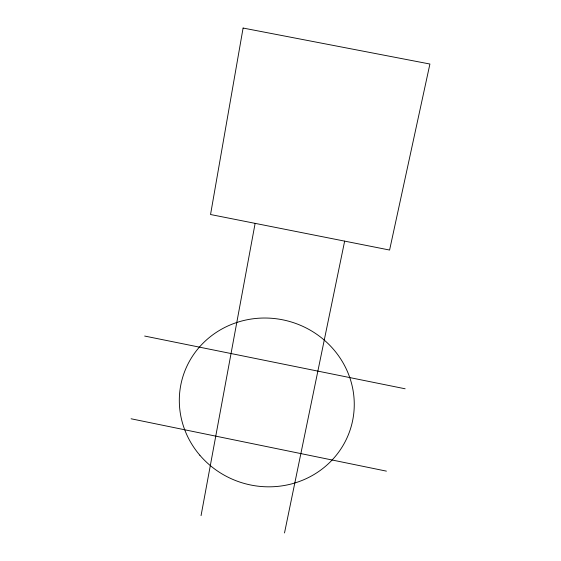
<?xml version="1.0" encoding="UTF-8"?>
<svg xmlns="http://www.w3.org/2000/svg" width="561" height="561" viewBox="0 0 561 561"><rect width="100%" height="100%" fill="white"/><g stroke="black" fill="none" stroke-linecap="round" stroke-linejoin="round"><path stroke-width="0.84" d="M201.055 515.629L255.122 223.369M284.511 532.95L344.65 241.132M144.675 336.053L405.14 388.787M131.092 418.779L386.41 471.135M243.095 28.05L210.543 214.519L389.593 250.045L429.908 64.024L243.095 28.05M199.835 455.216A87.768 84.094 16.6 0 0 349.019 433.064A87.768 84.094 16.6 0 0 251.51 318.999A87.768 84.094 16.6 0 0 199.835 455.216"/></g></svg>
